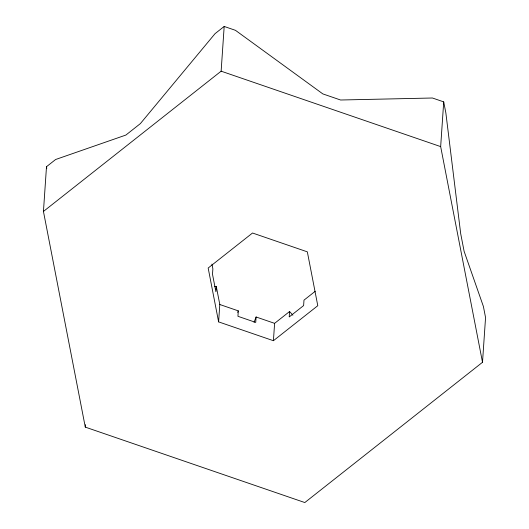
<?xml version="1.0" encoding="UTF-8"?>
<svg xmlns="http://www.w3.org/2000/svg" width="529" height="529" viewBox="0 0 529 529"><rect width="100%" height="100%" fill="white"/><g stroke="black" fill="none" stroke-linecap="round" stroke-linejoin="round"><path stroke-width="0.79" d="M43.444 211.435L46.492 166.708L55.618 159.507L125.895 135.054L140.364 123.614L215.058 33.651L224.184 26.45L235.458 30.325L322.842 93.911L340.583 100.007L432.444 98.004L443.712 101.879L445.861 112.955L460.693 233.646L464.105 251.282L483.407 306.489L485.556 317.565L482.508 362.292L304.816 502.55L85.288 427.121L43.444 211.435L221.135 71.177L224.184 26.45M85.288 427.121L85.453 424.681M214.648 286.599L216.268 286.328L215.898 291.757L212.506 274.273L212.876 268.844L211.957 264.097M218.609 321.883L208.168 268.031L252.531 233.011L307.336 251.844L317.784 305.696L273.42 340.709L218.609 321.883L219.799 304.512L216.268 286.328M219.799 304.512L238.301 310.867L237.931 316.296L255.732 322.412L256.102 316.983L274.604 323.345L289.581 311.521L292.881 315.191M273.42 340.709L274.604 323.345M289.581 311.521L289.211 316.95L303.62 305.577L303.99 300.148L315.224 291.281M482.508 362.292L440.664 146.606L443.712 101.879M237.713 312.408L238.301 310.867M254.046 322.379L256.102 316.983M221.135 71.177L440.664 146.606M46.492 166.708L46.803 168.295"/></g></svg>
